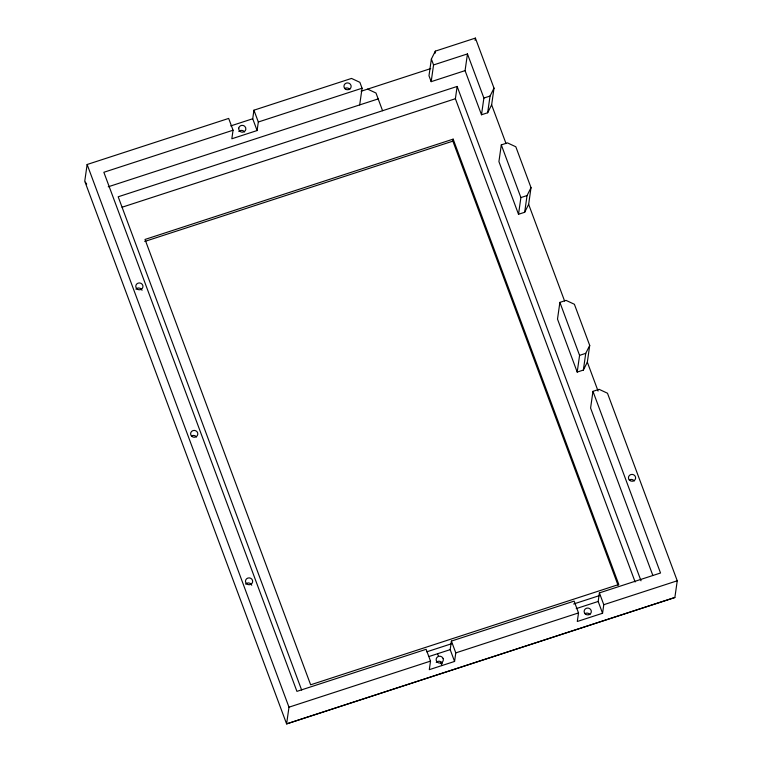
<?xml version="1.0" encoding="UTF-8"?>
<svg xmlns="http://www.w3.org/2000/svg" width="762" height="762" viewBox="0 0 762 762"><rect width="100%" height="100%" fill="white"/><g stroke="black" fill="none" stroke-linecap="round" stroke-linejoin="round"><path stroke-width="1.14" d="M108.233 186.795L359.693 104.908L362.074 88.221L359.874 82.325L351.52 78.429L253.937 110.195L258.328 121.996L257.108 130.55L231.839 138.779L233.058 130.216L228.676 118.424L87.135 164.497L84.753 181.213L286.607 723.9L674.865 597.503L677.247 580.787L607.485 393.23L599.123 389.334L592.96 391.344L590.588 408.061L652.767 575.234M257.108 130.55L252.727 118.758L253.937 110.195M87.135 164.497L288.979 707.184L286.607 723.9L674.865 597.503M465.077 70.628L481.498 114.767L487.661 112.766L491.633 104.861L494.005 88.144L475.393 38.1L435.331 51.14L431.368 59.045L428.987 75.762L431.178 81.658L465.077 70.628L467.458 53.912L433.559 64.941L431.178 81.658M435.016 53.369L435.331 51.14M635.137 581.968L455.39 98.727L457.143 86.439L118.186 196.786L301.647 690.048M618.096 585.387L452.866 141.141L453.152 139.132L145.009 239.449L310.648 684.8L618.801 584.492L453.152 139.132M475.078 40.329L475.393 38.1M481.498 114.767L483.88 98.05L467.458 53.912M487.661 112.766L490.042 96.05L494.005 88.144M501.301 144.885L498.919 161.601L518.512 214.284L524.675 212.274L528.647 204.368L531.019 187.652L515.817 146.771L507.463 142.885L501.301 144.885L520.894 197.568L518.512 214.284M233.058 130.216L103.851 172.279L296.923 691.372L426.129 649.31L430.52 661.102L429.301 669.665L454.571 661.445L455.79 652.882L451.399 641.08L574.129 601.132L578.52 612.924L577.301 621.487L602.561 613.258L603.78 604.704L599.399 592.903L660.53 573.005L592.96 391.344M454.571 661.445L450.18 649.643L451.399 641.08M524.675 212.274L527.056 195.558L531.019 187.652M559.88 302.39L557.498 319.107L577.205 372.075L583.368 370.065L587.331 362.169L589.712 345.443L574.396 304.276L566.042 300.38L559.88 302.39L579.577 355.359L577.205 372.075M583.368 370.065L585.74 353.349L589.712 345.443M602.561 613.258L598.18 601.466L599.399 592.903M230.753 125.911L252.727 118.758M258.328 121.996L362.074 88.221M361.102 91.24L430.701 68.59M122.082 207.226L455.39 98.727M483.88 98.05L490.042 96.05M144.723 241.459L452.866 141.141M520.894 197.568L527.056 195.558M579.577 355.359L585.74 353.349M426.768 651.815L451.618 643.728M573.643 603.999L599.637 595.541M576.205 608.619L598.18 601.466M288.979 707.184L430.52 661.102M455.79 652.882L578.52 612.924M603.78 604.704L677.247 580.787M359.693 104.908L378.181 98.917M429.13 656.473L450.18 649.643M367.627 89.125L375.98 93.021L382.572 110.719M244.526 131.893L243.897 131.226A3.6 3.419 8.1 0 0 238.83 131.54M85.392 182.175L86.668 184.09M442.37 663.54L441.95 662.74A3.6 3.429 8.7 0 0 436.245 662.388M491.633 104.861L506.035 143.58M528.647 204.368L564.585 301M587.331 362.169L598.075 391.058M457.143 86.439L641.023 580.815M431.368 59.045L433.559 64.941M440.95 662.902L441.941 665.55M437.55 653.739L438.541 656.406M584.978 613.658A3.6 3.419 8.1 0 1 589.978 614.601M629.279 480.003A3.6 3.419 8.1 0 1 634.279 480.946M135.912 289.141A3.6 3.419 8.1 0 1 142.046 290.293M191.462 436.016A3.6 3.419 8.1 0 1 196.463 436.959M245.612 584.083A3.6 3.419 8.1 0 1 251.746 585.235M344.786 88.516A3.6 3.419 8.1 0 1 349.796 89.459M238.744 128.102L238.897 129.873L239.954 131.34A3.6 3.419 8.1 0 0 245.821 129.435L245.669 127.664L244.612 126.187A3.6 3.419 8.1 0 0 238.744 128.102M443.132 658.549L442.703 657.749A3.6 3.429 8.7 0 0 436.807 657.625A3.6 3.429 8.7 0 0 438.788 662.95A3.6 3.429 8.7 0 0 443.332 659.435L443.132 658.549M585.407 614.058A3.6 3.419 8.1 0 0 591.274 612.143A3.6 3.419 8.1 0 0 586.53 608.228A3.6 3.419 8.1 0 0 585.407 614.058M629.707 480.393A3.6 3.419 8.1 0 0 635.575 478.479A3.6 3.419 8.1 0 0 630.831 474.574A3.6 3.419 8.1 0 0 629.707 480.393M246.736 583.883A3.6 3.419 8.1 0 0 252.613 581.968A3.6 3.419 8.1 0 0 247.869 578.063A3.6 3.419 8.1 0 0 246.736 583.883M137.036 288.941A3.6 3.419 8.1 0 0 142.913 287.036A3.6 3.419 8.1 0 0 138.16 283.121A3.6 3.419 8.1 0 0 137.036 288.941M191.891 436.416A3.6 3.419 8.1 0 0 197.758 434.502A3.6 3.419 8.1 0 0 193.015 430.587A3.6 3.419 8.1 0 0 191.891 436.416M345.215 88.906A3.6 3.419 8.1 0 0 351.092 87.001A3.6 3.419 8.1 0 0 346.339 83.087A3.6 3.419 8.1 0 0 345.215 88.906"/></g></svg>
